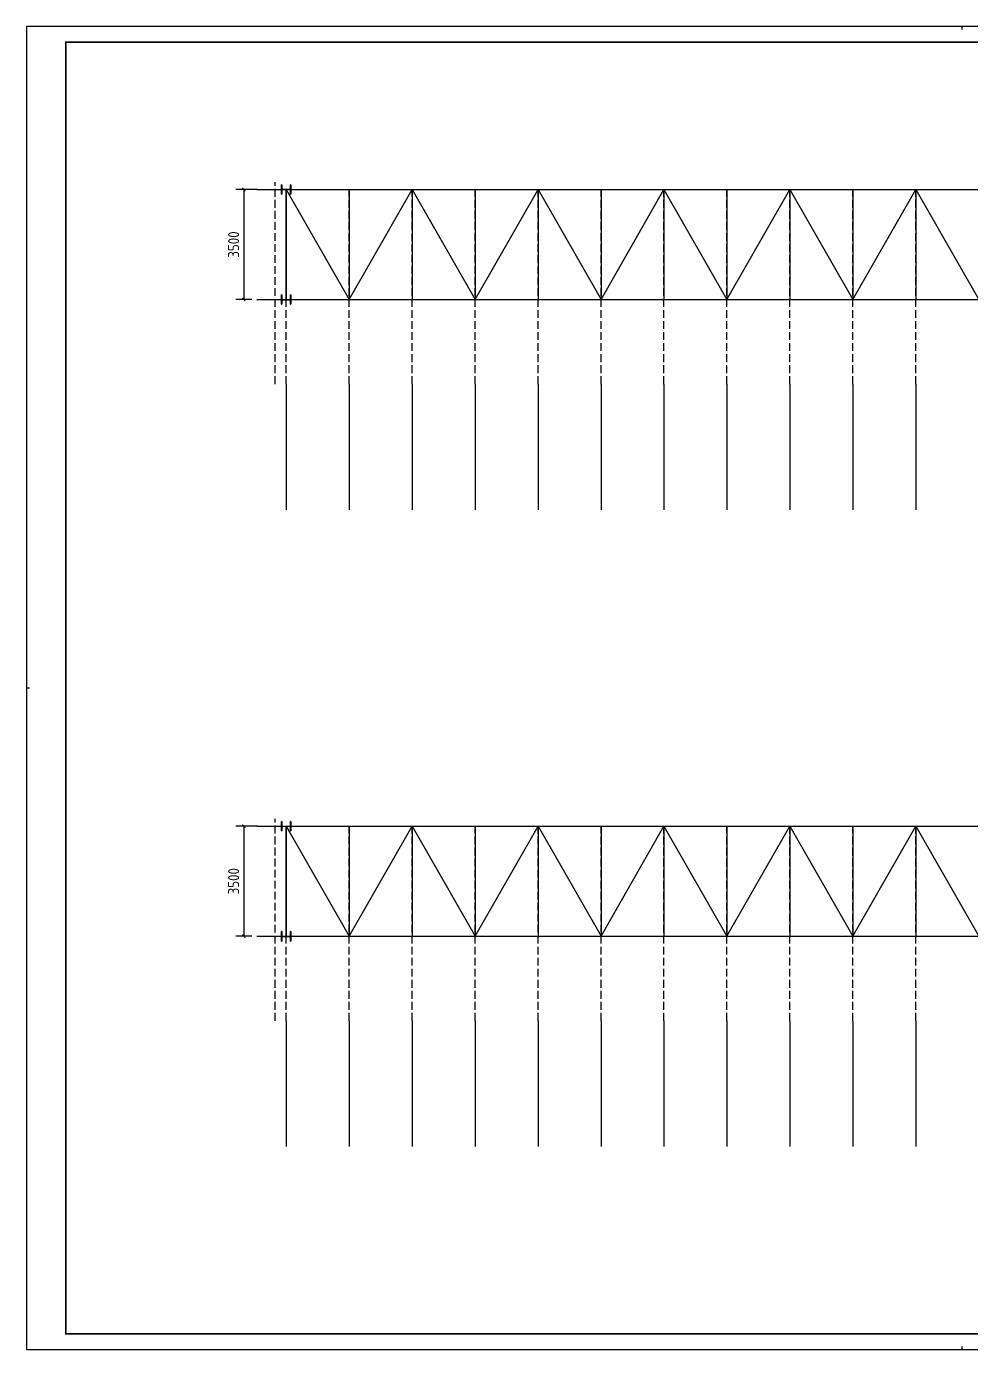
# Model space of a CAD drawing. Extents: x 1689 to 157754, y 6281 to 73826.
# Drawn here: x 1689 to 31676, y 6488 to 48538 of the extents above; entities that cross this region are included whole.
import ezdxf
from ezdxf.enums import TextEntityAlignment as Align

# ---------------------------------------------------------------- set-up
doc = ezdxf.new("R2010")
doc.units = 0
doc.header["$LTSCALE"] = 1000
doc.header["$MEASUREMENT"] = 0
doc.linetypes.add('DASH', pattern=[0.35, 0.25, -0.1])
for name, color, linetype in [('AXIS', 3, 'Continuous'), ('DOTE', 1, 'Continuous'), ('PUB_TITLE', 4, 'Continuous')]:
    doc.layers.add(name, color=color, linetype=linetype)
doc.styles.get("Standard").update_dxf_attribs({"font": 'gbenor.shx', "bigfont": 'gbcbig.shx'})
doc.dimstyles.get("Standard").update_dxf_attribs({"dimscale": 100, "dimtxt": 3.5, "dimasz": 1, "dimexe": 2.5, "dimexo": 3, "dimgap": 1.5, "dimtad": 1, "dimdec": 0, "dimzin": 0, "dimdsep": 46, "dimtxsty": 'Standard', "dimblk": 'ARCHTICK', "dimcen": 0.09, "dimadec": 0, "dimazin": 0, "dimtfac": 1, "dimtdec": 0, "dimtix": 1, "dimtmove": 2, "dimatfit": 3, "dimfxl": 1, "dimtolj": 1, "dimtzin": 0, "dimarcsym": 0})

# ---------------------------------------------------------------- blocks, each defined once
blk = doc.blocks.new('$titleblk$00000167')
for p, q in [((-594.5, 839), (-594.5, 841)), ((-1187, 420.5), (-1189, 420.5)), ((-594.5, 0), (-594.5, 2))]:
    blk.add_line(p, q)
blk.add_lwpolyline([(-1189, 0), (0, 0), (0, 841), (-1189, 841)], close=True)
at = {"const_width": 1}
blk.add_lwpolyline([(-1164, 10), (-10, 10), (-10, 831), (-1164, 831)], close=True, dxfattribs=at)
at = {"flags": 4}
for tag, p in [('(扩展图名)', (-62.12, 184.1)), ('图名', (-62.12, 180.13)), ('日期', (-62.12, 172.03)), ('图号', (-62.12, 163.99)), ('比例', (-62.12, 156)), ('子项', (-59.56, 82.07)), ('工程名称', (-59.24, 70.19)), ('设计号', (-36.91, 28.62))]:
    blk.add_attdef(tag, text='', height=3.5, dxfattribs=at).set_placement(p, align=Align.CENTER)
for tag, p in [('设计人', (-64.84, 148.13)), ('负责人', (-64.71, 140.27)), ('主持人', (-64.73, 132.26)), ('校对人', (-64.28, 124.4)), ('审核人', (-63.96, 116.15)), ('审定人', (-64.16, 107.95)), ('所长', (-64.16, 99.76))]:
    blk.add_attdef(tag, p, '', height=3.5)
blk = doc.blocks.new('_ArchTick')
at = {"color": 0, "linetype": 'ByBlock', "const_width": 0.4}
blk.add_lwpolyline([(-0.5, -0.5), (0.5, 0.5)], dxfattribs=at)
blk = doc.blocks.new('*D4')
at = {"color": 0, "lineweight": -2}
for p, q in [((9029, 23122), (8343, 23122)), ((8593, 23122), (8593, 19622)), ((8845, 19622), (8343, 19622))]:
    blk.add_line(p, q, dxfattribs=at)
at = {"layer": 'Defpoints', "color": 0}
for p in [(9329, 23122), (8593, 19622), (9145, 19622)]:
    blk.add_point(p, dxfattribs=at)
at = {"color": 0, "lineweight": -2, "xscale": 100, "yscale": 100, "zscale": 100}
for p, rotation in [((8593, 23122), 90), ((8593, 19622), 270)]:
    blk.add_blockref('_ArchTick', p, dxfattribs=dict(at, rotation=rotation))
at = {"color": 0, "insert": (8268, 21372), "char_height": 350, "attachment_point": 5, "rotation": 90}
blk.add_mtext('\\A1;3500', dxfattribs=at)
blk = doc.blocks.new('*D5')
at = {"color": 0, "lineweight": -2}
for p, q in [((9029, 43357), (8343, 43357)), ((8593, 43357), (8593, 39857)), ((8845, 39857), (8343, 39857))]:
    blk.add_line(p, q, dxfattribs=at)
at = {"layer": 'Defpoints', "color": 0}
for p in [(9329, 43357), (8593, 39857), (9145, 39857)]:
    blk.add_point(p, dxfattribs=at)
at = {"color": 0, "lineweight": -2, "xscale": 100, "yscale": 100, "zscale": 100}
for p, rotation in [((8593, 43357), 90), ((8593, 39857), 270)]:
    blk.add_blockref('_ArchTick', p, dxfattribs=dict(at, rotation=rotation))
at = {"color": 0, "insert": (8268, 41607), "char_height": 350, "attachment_point": 5, "rotation": 90}
blk.add_mtext('\\A1;3500', dxfattribs=at)

msp = doc.modelspace()

# ---------------------------------------------------------------- linework, layer by layer
for p, q in [((9007.9, 43356.6), (51249.9, 43356.6)), ((9938.5, 39856.6), (9938.5, 43356.6)), ((9938.5, 43356.6), (11938.5, 39856.6)), ((9938.5, 43356.6), (9938.5, 39856.6)), ((11938.5, 39856.6), (13938.5, 43356.6)), ((11938.5, 43356.6), (11938.5, 39856.6)), ((11938.5, 43356.6), (11938.5, 39856.6)), ((13938.5, 43356.6), (15938.5, 39856.6)), ((13938.5, 43356.6), (13938.5, 39856.6)), ((13938.5, 43356.6), (13938.5, 39856.6)), ((15938.5, 39856.6), (17938.5, 43356.6)), ((15938.5, 43356.6), (15938.5, 39856.6)), ((15938.5, 43356.6), (15938.5, 39856.6)), ((17938.5, 43356.6), (19938.5, 39856.6)), ((17938.5, 43356.6), (17938.5, 39856.6)), ((17938.5, 43356.6), (17938.5, 39856.6)), ((19938.5, 39856.6), (21938.5, 43356.6)), ((19938.5, 43356.6), (19938.5, 39856.6)), ((19938.5, 43356.6), (19938.5, 39856.6)), ((21938.5, 43356.6), (23938.5, 39856.6)), ((21938.5, 43356.6), (21938.5, 39856.6)), ((21938.5, 43356.6), (21938.5, 39856.6)), ((23938.5, 39856.6), (25938.5, 43356.6)), ((23938.5, 43356.6), (23938.5, 39856.6)), ((23938.5, 43356.6), (23938.5, 39856.6)), ((25938.5, 43356.6), (27938.5, 39856.6)), ((25938.5, 43356.6), (25938.5, 39856.6)), ((25938.5, 43356.6), (25938.5, 39856.6)), ((27938.5, 39856.6), (29938.5, 43356.6)), ((27938.5, 43356.6), (27938.5, 39856.6)), ((27938.5, 43356.6), (27938.5, 39856.6)), ((29938.5, 43356.6), (31938.5, 39856.6)), ((29938.5, 43356.6), (29938.5, 39856.6)), ((29938.5, 43356.6), (29938.5, 39856.6)), ((9007.9, 39856.6), (51249.9, 39856.6)), ((9007.9, 23121.8), (51249.9, 23121.8)), ((9938.5, 19621.8), (9938.5, 23121.8)), ((9938.5, 23121.8), (11938.5, 19621.8)), ((9938.5, 23121.8), (9938.5, 19621.8)), ((11938.5, 19621.8), (13938.5, 23121.8)), ((11938.5, 23121.8), (11938.5, 19621.8)), ((11938.5, 23121.8), (11938.5, 19621.8)), ((13938.5, 23121.8), (15938.5, 19621.8)), ((13938.5, 23121.8), (13938.5, 19621.8)), ((13938.5, 23121.8), (13938.5, 19621.8)), ((15938.5, 19621.8), (17938.5, 23121.8)), ((15938.5, 23121.8), (15938.5, 19621.8)), ((15938.5, 23121.8), (15938.5, 19621.8)), ((17938.5, 23121.8), (19938.5, 19621.8)), ((17938.5, 23121.8), (17938.5, 19621.8)), ((17938.5, 23121.8), (17938.5, 19621.8)), ((19938.5, 19621.8), (21938.5, 23121.8)), ((19938.5, 23121.8), (19938.5, 19621.8)), ((19938.5, 23121.8), (19938.5, 19621.8)), ((21938.5, 23121.8), (23938.5, 19621.8)), ((21938.5, 23121.8), (21938.5, 19621.8)), ((21938.5, 23121.8), (21938.5, 19621.8)), ((23938.5, 19621.8), (25938.5, 23121.8)), ((23938.5, 23121.8), (23938.5, 19621.8)), ((23938.5, 23121.8), (23938.5, 19621.8)), ((25938.5, 23121.8), (27938.5, 19621.8)), ((25938.5, 23121.8), (25938.5, 19621.8)), ((25938.5, 23121.8), (25938.5, 19621.8)), ((27938.5, 19621.8), (29938.5, 23121.8)), ((27938.5, 23121.8), (27938.5, 19621.8)), ((27938.5, 23121.8), (27938.5, 19621.8)), ((29938.5, 23121.8), (31938.5, 19621.8)), ((29938.5, 23121.8), (29938.5, 19621.8)), ((29938.5, 23121.8), (29938.5, 19621.8)), ((9007.9, 19621.8), (51249.9, 19621.8))]:
    msp.add_line(p, q)
at = {"color": 2}
for p, q in [((9788.5, 43356.6), (9788.5, 43506.6)), ((9788.5, 43506.6), (9803.5, 43506.6)), ((9803.5, 43506.6), (9788.5, 43506.6)), ((9788.5, 43506.6), (9788.5, 43356.6)), ((9788.5, 43206.6), (9788.5, 43356.6)), ((9788.5, 43356.6), (9788.5, 43206.6)), ((9803.5, 43506.6), (9803.5, 43206.6)), ((9803.5, 43206.6), (9803.5, 43506.6)), ((9803.5, 43361.6), (10073.5, 43361.6)), ((9803.5, 43351.6), (10073.5, 43351.6)), ((10088.5, 43506.6), (10073.5, 43506.6)), ((10073.5, 43506.6), (10073.5, 43206.6)), ((10073.5, 43206.6), (10073.5, 43506.6)), ((10073.5, 43506.6), (10088.5, 43506.6)), ((10088.5, 43356.6), (10088.5, 43506.6)), ((10088.5, 43506.6), (10088.5, 43356.6)), ((10088.5, 43206.6), (10088.5, 43356.6)), ((10088.5, 43356.6), (10088.5, 43206.6)), ((9803.5, 43206.6), (9788.5, 43206.6)), ((9788.5, 43206.6), (9803.5, 43206.6)), ((10073.5, 43206.6), (10088.5, 43206.6)), ((10088.5, 43206.6), (10073.5, 43206.6)), ((9788.5, 39856.6), (9788.5, 40006.6)), ((9788.5, 40006.6), (9803.5, 40006.6)), ((9803.5, 40006.6), (9788.5, 40006.6)), ((9788.5, 40006.6), (9788.5, 39856.6)), ((9803.5, 40006.6), (9803.5, 39706.6)), ((9803.5, 39706.6), (9803.5, 40006.6)), ((10088.5, 40006.6), (10073.5, 40006.6)), ((10073.5, 40006.6), (10073.5, 39706.6)), ((10073.5, 39706.6), (10073.5, 40006.6)), ((10073.5, 40006.6), (10088.5, 40006.6)), ((10088.5, 39856.6), (10088.5, 40006.6)), ((10088.5, 40006.6), (10088.5, 39856.6)), ((9788.5, 39706.6), (9788.5, 39856.6)), ((9788.5, 39856.6), (9788.5, 39706.6)), ((9803.5, 39706.6), (9788.5, 39706.6)), ((9788.5, 39706.6), (9803.5, 39706.6)), ((9803.5, 39861.6), (10073.5, 39861.6)), ((9803.5, 39851.6), (10073.5, 39851.6)), ((10073.5, 39706.6), (10088.5, 39706.6)), ((10088.5, 39706.6), (10073.5, 39706.6)), ((10088.5, 39706.6), (10088.5, 39856.6)), ((10088.5, 39856.6), (10088.5, 39706.6)), ((9788.5, 23121.8), (9788.5, 23271.8)), ((9788.5, 23271.8), (9803.5, 23271.8)), ((9803.5, 23271.8), (9788.5, 23271.8)), ((9788.5, 23271.8), (9788.5, 23121.8)), ((9803.5, 23271.8), (9803.5, 22971.8)), ((9803.5, 22971.8), (9803.5, 23271.8)), ((10088.5, 23271.8), (10073.5, 23271.8)), ((10073.5, 23271.8), (10073.5, 22971.8)), ((10073.5, 22971.8), (10073.5, 23271.8)), ((10073.5, 23271.8), (10088.5, 23271.8)), ((10088.5, 23121.8), (10088.5, 23271.8)), ((10088.5, 23271.8), (10088.5, 23121.8)), ((9788.5, 22971.8), (9788.5, 23121.8)), ((9788.5, 23121.8), (9788.5, 22971.8)), ((9803.5, 22971.8), (9788.5, 22971.8)), ((9788.5, 22971.8), (9803.5, 22971.8)), ((9803.5, 23126.8), (10073.5, 23126.8)), ((9803.5, 23116.8), (10073.5, 23116.8)), ((10073.5, 22971.8), (10088.5, 22971.8)), ((10088.5, 22971.8), (10073.5, 22971.8)), ((10088.5, 22971.8), (10088.5, 23121.8)), ((10088.5, 23121.8), (10088.5, 22971.8)), ((9788.5, 19621.8), (9788.5, 19771.8)), ((9788.5, 19771.8), (9803.5, 19771.8)), ((9803.5, 19771.8), (9788.5, 19771.8)), ((9788.5, 19771.8), (9788.5, 19621.8)), ((9803.5, 19771.8), (9803.5, 19471.8)), ((9803.5, 19471.8), (9803.5, 19771.8)), ((10088.5, 19771.8), (10073.5, 19771.8)), ((10073.5, 19771.8), (10073.5, 19471.8)), ((10073.5, 19471.8), (10073.5, 19771.8)), ((10073.5, 19771.8), (10088.5, 19771.8)), ((10088.5, 19621.8), (10088.5, 19771.8)), ((10088.5, 19771.8), (10088.5, 19621.8)), ((9788.5, 19471.8), (9788.5, 19621.8)), ((9788.5, 19621.8), (9788.5, 19471.8)), ((9803.5, 19471.8), (9788.5, 19471.8)), ((9788.5, 19471.8), (9803.5, 19471.8)), ((9803.5, 19626.8), (10073.5, 19626.8)), ((9803.5, 19616.8), (10073.5, 19616.8)), ((10073.5, 19471.8), (10088.5, 19471.8)), ((10088.5, 19471.8), (10073.5, 19471.8)), ((10088.5, 19471.8), (10088.5, 19621.8)), ((10088.5, 19621.8), (10088.5, 19471.8))]:
    msp.add_line(p, q, dxfattribs=at)
at = {"color": 1}
for p, q in [((9788.5, 43356.6), (10088.5, 43356.6)), ((9788.5, 39856.6), (10088.5, 39856.6)), ((9788.5, 23121.8), (10088.5, 23121.8)), ((9788.5, 19621.8), (10088.5, 19621.8))]:
    msp.add_line(p, q, dxfattribs=at)
at = {"layer": 'AXIS'}
for p, q in [((9938.5, 37173.4), (9938.5, 33173.4)), ((11938.5, 37173.4), (11938.5, 33173.4)), ((13938.5, 37173.4), (13938.5, 33173.4)), ((15938.5, 37173.4), (15938.5, 33173.4)), ((17938.5, 37173.4), (17938.5, 33173.4)), ((19938.5, 37173.4), (19938.5, 33173.4)), ((21938.5, 37173.4), (21938.5, 33173.4)), ((23938.5, 37173.4), (23938.5, 33173.4)), ((25938.5, 37173.4), (25938.5, 33173.4)), ((27938.5, 37173.4), (27938.5, 33173.4)), ((29938.5, 37173.4), (29938.5, 33173.4)), ((9938.5, 16938.7), (9938.5, 12938.7)), ((11938.5, 16938.7), (11938.5, 12938.7)), ((13938.5, 16938.7), (13938.5, 12938.7)), ((15938.5, 16938.7), (15938.5, 12938.7)), ((17938.5, 16938.7), (17938.5, 12938.7)), ((19938.5, 16938.7), (19938.5, 12938.7)), ((21938.5, 16938.7), (21938.5, 12938.7)), ((23938.5, 16938.7), (23938.5, 12938.7)), ((25938.5, 16938.7), (25938.5, 12938.7)), ((27938.5, 16938.7), (27938.5, 12938.7)), ((29938.5, 16938.7), (29938.5, 12938.7))]:
    msp.add_line(p, q, dxfattribs=at)
at = {"layer": 'DOTE', "linetype": 'DASH'}
for p, q in [((9588.5, 37173.4), (9588.5, 43593.1)), ((9938.5, 37173.4), (9938.5, 43361.6)), ((11938.5, 37173.4), (11938.5, 43356.6)), ((13938.5, 37173.4), (13938.5, 43356.6)), ((15938.5, 37173.4), (15938.5, 43356.6)), ((17938.5, 37173.4), (17938.5, 43356.6)), ((19938.5, 37173.4), (19938.5, 43356.6)), ((21938.5, 37173.4), (21938.5, 43356.6)), ((23938.5, 37173.4), (23938.5, 43356.6)), ((25938.5, 37173.4), (25938.5, 43356.6)), ((27938.5, 37173.4), (27938.5, 43356.6)), ((29938.5, 37173.4), (29938.5, 43356.6)), ((9588.5, 16938.7), (9588.5, 23358.4)), ((9938.5, 16938.7), (9938.5, 23126.8)), ((11938.5, 16938.7), (11938.5, 23121.8)), ((13938.5, 16938.7), (13938.5, 23121.8)), ((15938.5, 16938.7), (15938.5, 23121.8)), ((17938.5, 16938.7), (17938.5, 23121.8)), ((19938.5, 16938.7), (19938.5, 23121.8)), ((21938.5, 16938.7), (21938.5, 23121.8)), ((23938.5, 16938.7), (23938.5, 23121.8)), ((25938.5, 16938.7), (25938.5, 23121.8)), ((27938.5, 16938.7), (27938.5, 23121.8)), ((29938.5, 16938.7), (29938.5, 23121.8))]:
    msp.add_line(p, q, dxfattribs=at)

# ---------------------------------------------------------------- block references
at = {"layer": 'PUB_TITLE', "xscale": 50, "yscale": 50, "zscale": 50}
msp.add_blockref('$titleblk$00000167', (61138.5, 6487.7), dxfattribs=at)

# ---------------------------------------------------------------- dimensions: what is measured, and where the dimension line sits
for base, p1, p2, picture, middle in [((8593.2, 39856.6), (9328.8, 43356.6), (9144.9, 39856.6), '*D5', (8268.2, 41606.6)), ((8593.2, 19621.8), (9328.8, 23121.8), (9144.9, 19621.8), '*D4', (8268.2, 21371.8))]:
    dim = msp.add_linear_dim(base=base, p1=p1, p2=p2, angle=90, dimstyle='Standard')
    dim.commit()
    dim.dimension.update_dxf_attribs({"geometry": picture, "text_midpoint": middle})

doc.saveas('drawing.dxf')
